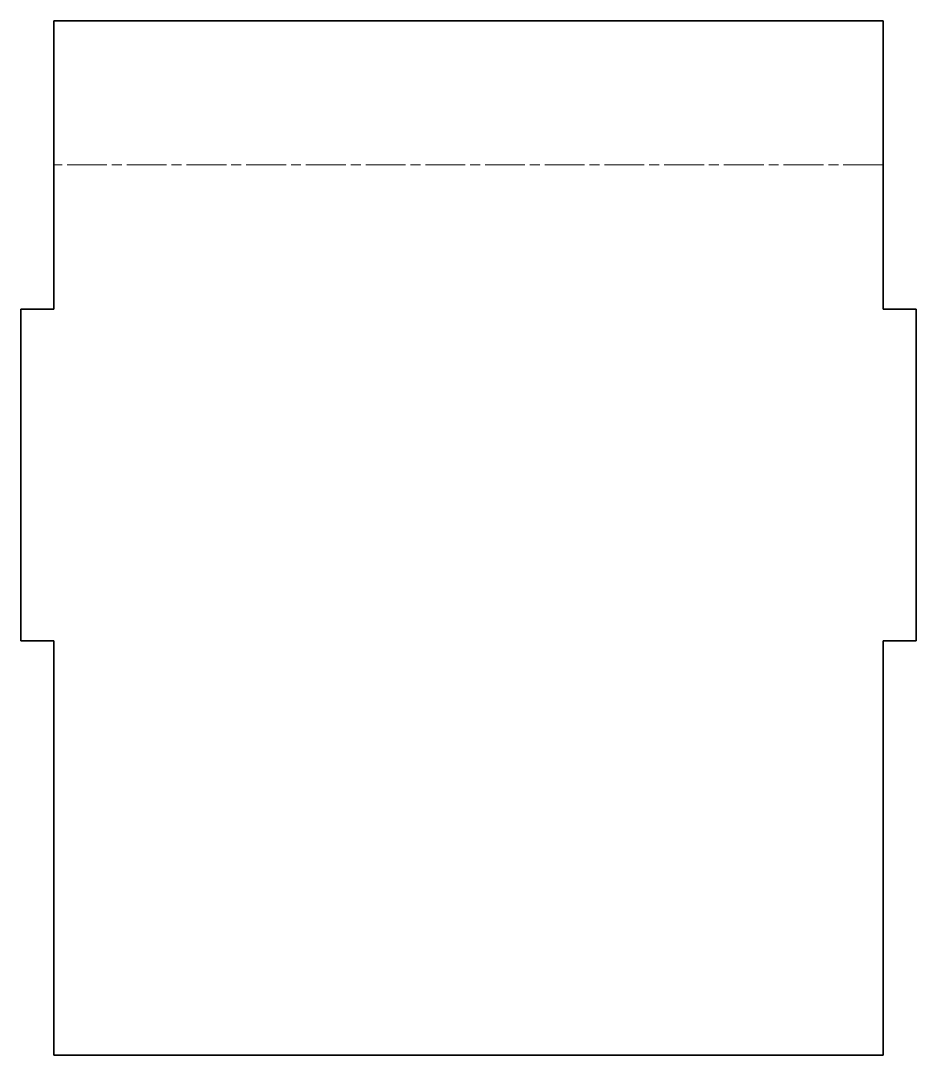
# Model space of a CAD drawing. Header units: millimetres. Extents: x 0 to 54, y 0 to 62.4.
import ezdxf

# ---------------------------------------------------------------- set-up
doc = ezdxf.new("R2010")
doc.units = ezdxf.units.MM
doc.linetypes.add('Chain', pattern=[13.68, 9.12, -1.14, 2.28, -1.14])
doc.layers.add('SIMUMAK Bend Centerline (ISO)', color=7, linetype='Chain', lineweight=9)
doc.layers.add('SIMUMAK Visible (ISO)', color=7, linetype='Continuous', lineweight=35)

# ---------------------------------------------------------------- blocks, each defined once
blk = doc.blocks.new('CA-SMT-02-PREM01_Sheet_3_CA-SMT-02-PREM01 - Desplegada')
at = {"layer": 'SIMUMAK Bend Centerline (ISO)', "ltscale": 0.263158}
blk.add_line((25, 22.5), (-25, 22.5), dxfattribs=at)
at = {"layer": 'SIMUMAK Visible (ISO)'}
for p, q in [((-25, 31.196), (25, 31.196)), ((-25, 31.196), (-25, 13.804)), ((25, 31.196), (25, 13.804)), ((-27, 13.804), (-27, -6.196)), ((-25, 13.804), (-27, 13.804)), ((27, 13.804), (25, 13.804)), ((27, -6.196), (27, 13.804)), ((-27, -6.196), (-25, -6.196)), ((-25, -6.196), (-25, -31.196)), ((25, -31.196), (25, -6.196)), ((25, -6.196), (27, -6.196)), ((-25, -31.196), (25, -31.196))]:
    blk.add_line(p, q, dxfattribs=at)

msp = doc.modelspace()

# ---------------------------------------------------------------- block references
msp.add_blockref('CA-SMT-02-PREM01_Sheet_3_CA-SMT-02-PREM01 - Desplegada', (27, 31.196))

doc.saveas('drawing.dxf')
